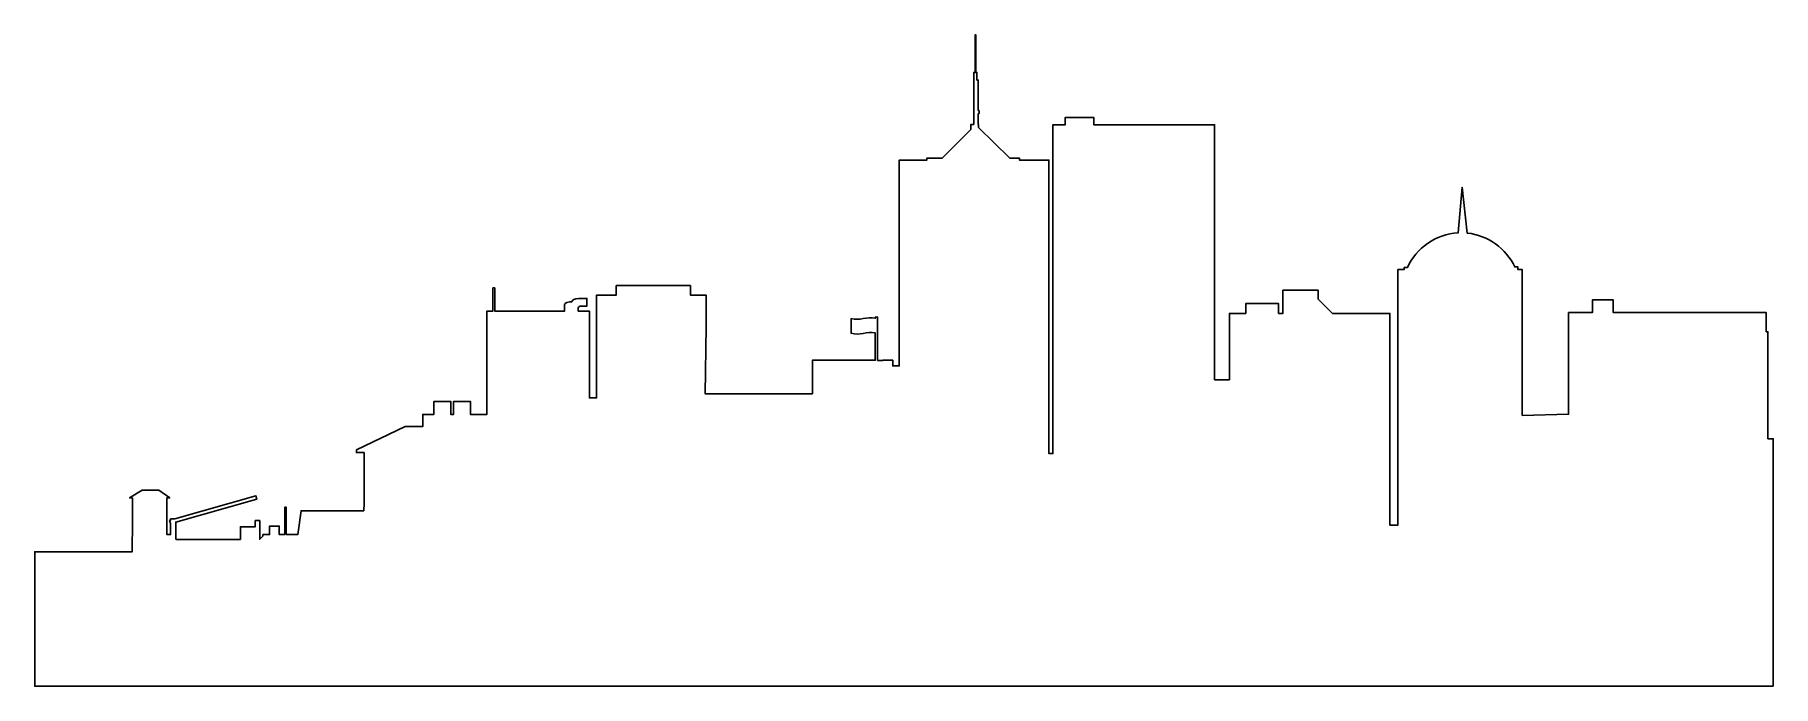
# Model space of a CAD drawing. Header units: centimetres. Extents: x -11.8 to 8.8, y -4.3 to 3.4.
import ezdxf

# ---------------------------------------------------------------- set-up
doc = ezdxf.new("R2010")
doc.units = ezdxf.units.CM
doc.header["$MEASUREMENT"] = 0
doc.layers.add('Camada 1', color=7, linetype='Continuous')

msp = doc.modelspace()

# ---------------------------------------------------------------- linework, layer by layer
at = {"layer": 'Camada 1'}
msp.add_open_spline([(8.76398, -4.34983), (8.76398, -4.34983), (8.76398, -2.43337), (8.76398, -2.43337), (8.76398, -2.43337), (8.76398, -2.43337), (8.76398, -1.4233), (8.76398, -1.4233), (8.76398, -1.4233), (8.76398, -1.4233), (8.70103, -1.4233), (8.70103, -1.4233), (8.70103, -1.4233), (8.70103, -1.4233), (8.70103, -0.15835), (8.70103, -0.15835), (8.70103, -0.15835), (8.70103, -0.15835), (8.68217, -0.15835), (8.68217, -0.15835), (8.68217, -0.15835), (8.68217, -0.15835), (8.68217, 0.06821), (8.68217, 0.06821), (8.68217, 0.06821), (8.68217, 0.06821), (6.86972, 0.06821), (6.86972, 0.06821), (6.86972, 0.06821), (6.86972, 0.06821), (6.86972, 0.21923), (6.86972, 0.21923), (6.86972, 0.21923), (6.86972, 0.21923), (6.62424, 0.21923), (6.62424, 0.21923), (6.62424, 0.21923), (6.62424, 0.21923), (6.62424, 0.06821), (6.62424, 0.06821), (6.62424, 0.06821), (6.62424, 0.06821), (6.34106, 0.06821), (6.34106, 0.06821), (6.34106, 0.06821), (6.34106, 0.06821), (6.34106, -1.13334), (6.34106, -1.13334), (6.34106, -1.13334), (6.34106, -1.13334), (5.79358, -1.14731), (5.79358, -1.14731), (5.79358, -1.14731), (5.79358, -1.14731), (5.79358, 0.57798), (5.79358, 0.57798), (5.79358, 0.57798), (5.79358, 0.57798), (5.7422, 0.57798), (5.7422, 0.57798), (5.7422, 0.57798), (5.7422, 0.57798), (5.7422, 0.60814), (5.7422, 0.60814), (5.7422, 0.60814), (5.7422, 0.60814), (5.70452, 0.60814), (5.70452, 0.60814), (5.70452, 0.60814), (5.60268, 0.82669), (5.39152, 0.98398), (5.14106, 1.00875), (5.14106, 1.00875), (5.14106, 1.00875), (5.08089, 1.55033), (5.08089, 1.55033), (5.08089, 1.55033), (5.08089, 1.55033), (5.03488, 1.01127), (5.03488, 1.01127), (5.03488, 1.01127), (4.76723, 0.99746), (4.53995, 0.83276), (4.43512, 0.60082), (4.43512, 0.60082), (4.43512, 0.60082), (4.39552, 0.60082), (4.39552, 0.60082), (4.39552, 0.60082), (4.39552, 0.60082), (4.39552, 0.57799), (4.39552, 0.57799), (4.39552, 0.57799), (4.39552, 0.57799), (4.32099, 0.57798), (4.32099, 0.57798), (4.32099, 0.57798), (4.32099, 0.57798), (4.32099, -2.44372), (4.32099, -2.44372), (4.32099, -2.44372), (4.32099, -2.44372), (4.22788, -2.44372), (4.22788, -2.44372), (4.22788, -2.44372), (4.22788, -2.44372), (4.22788, 0.05829), (4.22788, 0.05829), (4.22788, 0.05829), (4.22788, 0.05829), (3.54743, 0.05829), (3.54743, 0.05829), (3.54743, 0.05829), (3.54743, 0.05829), (3.37696, 0.22876), (3.37696, 0.22876), (3.37696, 0.22876), (3.37696, 0.22876), (3.37696, 0.3325), (3.37696, 0.3325), (3.37696, 0.3325), (3.37696, 0.3325), (2.96161, 0.3325), (2.96161, 0.3325), (2.96161, 0.3325), (2.96161, 0.3325), (2.96161, 0.05826), (2.96161, 0.05826), (2.96161, 0.05826), (2.96161, 0.05826), (2.90894, 0.05826), (2.90894, 0.05826), (2.90894, 0.05826), (2.90894, 0.05826), (2.90894, 0.17447), (2.90894, 0.17447), (2.90894, 0.17447), (2.90894, 0.17447), (2.52098, 0.17447), (2.52098, 0.17447), (2.52098, 0.17447), (2.52098, 0.17447), (2.52098, 0.05826), (2.52098, 0.05826), (2.52098, 0.05826), (2.52098, 0.05826), (2.32698, 0.05826), (2.32698, 0.05826), (2.32698, 0.05826), (2.32698, 0.05826), (2.32698, -0.72562), (2.32698, -0.72562), (2.32698, -0.72562), (2.32698, -0.72562), (2.15276, -0.72562), (2.15276, -0.72562), (2.15276, -0.72562), (2.15276, -0.72562), (2.15276, 2.28978), (2.15276, 2.28978), (2.15276, 2.28978), (2.15276, 2.28978), (0.72284, 2.28978), (0.72284, 2.28978), (0.72284, 2.28978), (0.72284, 2.28978), (0.72284, 2.37789), (0.72284, 2.37789), (0.72284, 2.37789), (0.72284, 2.37789), (0.38531, 2.37789), (0.38531, 2.37789), (0.38531, 2.37789), (0.38531, 2.37789), (0.38531, 2.28978), (0.38531, 2.28978), (0.38531, 2.28978), (0.38531, 2.28978), (0.23852, 2.28978), (0.23852, 2.28978), (0.23852, 2.28978), (0.23852, 2.28978), (0.23852, -1.59914), (0.23852, -1.59914), (0.23852, -1.59914), (0.23852, -1.59914), (0.19203, -1.59914), (0.19203, -1.59914), (0.19203, -1.59914), (0.19203, -1.59914), (0.19203, 1.87164), (0.19203, 1.87164), (0.19203, 1.87164), (0.19203, 1.87164), (-0.15706, 1.87164), (-0.15706, 1.87164), (-0.15706, 1.87164), (-0.15706, 1.87164), (-0.15706, 1.89611), (-0.15706, 1.89611), (-0.15706, 1.89611), (-0.15706, 1.89611), (-0.27157, 1.89611), (-0.27157, 1.89611), (-0.27157, 1.89611), (-0.27157, 1.89611), (-0.64302, 2.25811), (-0.64302, 2.25811), (-0.64302, 2.25811), (-0.64302, 2.25811), (-0.64302, 2.29372), (-0.64302, 2.29372), (-0.64302, 2.29372), (-0.64302, 2.29372), (-0.64545, 2.29373), (-0.64545, 2.29373), (-0.64545, 2.29373), (-0.64545, 2.29373), (-0.64545, 2.42216), (-0.64545, 2.42216), (-0.64545, 2.42216), (-0.64545, 2.42216), (-0.63458, 2.42215), (-0.63458, 2.42215), (-0.63458, 2.42215), (-0.63458, 2.42215), (-0.63458, 2.45721), (-0.63458, 2.45721), (-0.63458, 2.45721), (-0.63458, 2.45721), (-0.64545, 2.45721), (-0.64545, 2.45721), (-0.64545, 2.45721), (-0.64545, 2.45721), (-0.64545, 2.81903), (-0.64545, 2.81903), (-0.64545, 2.81903), (-0.64545, 2.81903), (-0.66021, 2.81903), (-0.66021, 2.81903), (-0.66021, 2.81903), (-0.66021, 2.81903), (-0.66021, 2.90954), (-0.66021, 2.90954), (-0.66021, 2.90954), (-0.66021, 2.90954), (-0.67469, 2.90954), (-0.67469, 2.90954), (-0.67469, 2.90954), (-0.67469, 2.90954), (-0.67469, 3.35423), (-0.67469, 3.35423), (-0.67469, 3.35423), (-0.67469, 3.35423), (-0.67969, 3.35423), (-0.67969, 3.35423), (-0.67969, 3.35423), (-0.67969, 3.35423), (-0.67969, 2.90957), (-0.67969, 2.90957), (-0.67969, 2.90957), (-0.67969, 2.90957), (-0.69898, 2.90957), (-0.69898, 2.90957), (-0.69898, 2.90957), (-0.69898, 2.90957), (-0.69898, 2.2937), (-0.69898, 2.2937), (-0.69898, 2.2937), (-0.69898, 2.2937), (-0.73136, 2.2937), (-0.73136, 2.2937), (-0.73136, 2.2937), (-0.73136, 2.2937), (-0.73136, 2.23528), (-0.73136, 2.23528), (-0.73136, 2.23528), (-0.73136, 2.23528), (-1.07048, 1.89611), (-1.07048, 1.89611), (-1.07048, 1.89611), (-1.07048, 1.89611), (-1.25264, 1.89611), (-1.25264, 1.89611), (-1.25264, 1.89611), (-1.25264, 1.89611), (-1.25264, 1.87164), (-1.25264, 1.87164), (-1.25264, 1.87164), (-1.25264, 1.87164), (-1.57938, 1.87164), (-1.57938, 1.87164), (-1.57938, 1.87164), (-1.57938, 1.87164), (-1.57938, -0.56218), (-1.57938, -0.56218), (-1.57938, -0.56218), (-1.57938, -0.56218), (-1.65759, -0.56219), (-1.65759, -0.56219), (-1.65759, -0.56219), (-1.65759, -0.56219), (-1.65759, -0.4952), (-1.65759, -0.4952), (-1.65759, -0.4952), (-1.65759, -0.4952), (-1.77615, -0.49519), (-1.77615, -0.49519), (-1.77615, -0.49519), (-1.77615, -0.49519), (-1.77615, -0.49657), (-1.77615, -0.49657), (-1.77615, -0.49657), (-1.77615, -0.49657), (-1.83647, -0.49657), (-1.83647, -0.49657), (-1.83647, -0.49657), (-1.83647, -0.49657), (-1.83647, 0.01532), (-1.83647, 0.01532), (-1.83647, 0.01532), (-1.83647, 0.01532), (-1.86476, 0.01532), (-1.86476, 0.01532), (-1.86476, 0.01532), (-1.86476, 0.01532), (-1.86476, 0.00238), (-1.86476, 0.00238), (-1.86476, 0.00238), (-1.95959, 0.02344), (-2.05444, -0.03135), (-2.14929, -0.00159), (-2.14929, -0.00159), (-2.14929, -0.00159), (-2.14929, -0.17598), (-2.14929, -0.17598), (-2.14929, -0.17598), (-2.05444, -0.20575), (-1.95958, -0.15092), (-1.86476, -0.17201), (-1.86476, -0.17201), (-1.86476, -0.17201), (-1.86476, -0.4952), (-1.86476, -0.4952), (-1.86476, -0.4952), (-1.86476, -0.4952), (-2.60794, -0.49519), (-2.60794, -0.49519), (-2.60794, -0.49519), (-2.60794, -0.49519), (-2.60794, -0.89024), (-2.60794, -0.89024), (-2.60794, -0.89024), (-2.60794, -0.89024), (-3.87882, -0.89024), (-3.87882, -0.89024), (-3.87882, -0.89024), (-3.87882, -0.89024), (-3.86652, -0.09668), (-3.86652, -0.09668), (-3.86652, -0.09668), (-3.86652, -0.09668), (-3.86652, 0.27588), (-3.86652, 0.27588), (-3.86652, 0.27588), (-3.86652, 0.27588), (-4.05228, 0.27588), (-4.05228, 0.27588), (-4.05228, 0.27588), (-4.05228, 0.27588), (-4.05228, 0.38917), (-4.05228, 0.38917), (-4.05228, 0.38917), (-4.05228, 0.38917), (-4.93019, 0.38918), (-4.93019, 0.38918), (-4.93019, 0.38918), (-4.93019, 0.38918), (-4.93019, 0.27589), (-4.93019, 0.27589), (-4.93019, 0.27589), (-4.93019, 0.27589), (-5.163, 0.27588), (-5.163, 0.27588), (-5.163, 0.27588), (-5.163, 0.27588), (-5.163, -0.94083), (-5.163, -0.94083), (-5.163, -0.94083), (-5.163, -0.94083), (-5.24801, -0.94083), (-5.24801, -0.94083), (-5.24801, -0.94083), (-5.24801, -0.94083), (-5.24801, 0.08647), (-5.24801, 0.08647), (-5.24801, 0.08647), (-5.24801, 0.08647), (-5.38038, 0.08647), (-5.38038, 0.08647), (-5.38038, 0.08647), (-5.38038, 0.08647), (-5.38038, 0.11917), (-5.38038, 0.11917), (-5.38038, 0.11917), (-5.38038, 0.14502), (-5.35453, 0.14502), (-5.35453, 0.14502), (-5.35453, 0.14502), (-5.35453, 0.14502), (-5.27701, 0.14502), (-5.27701, 0.14502), (-5.27701, 0.14502), (-5.27701, 0.14502), (-5.27701, 0.23548), (-5.27701, 0.23548), (-5.27701, 0.23548), (-5.27701, 0.23548), (-5.37715, 0.23548), (-5.37715, 0.23548), (-5.37715, 0.23548), (-5.42472, 0.23548), (-5.44642, 0.21421), (-5.45631, 0.19672), (-5.45631, 0.19672), (-5.45631, 0.19672), (-5.48037, 0.19672), (-5.48037, 0.19672), (-5.48037, 0.19672), (-5.53755, 0.19672), (-5.5421, 0.15328), (-5.5421, 0.15328), (-5.5421, 0.15328), (-5.5421, 0.15328), (-5.5421, 0.08645), (-5.5421, 0.08645), (-5.5421, 0.08645), (-5.5421, 0.08645), (-6.36762, 0.08644), (-6.36762, 0.08644), (-6.36762, 0.08644), (-6.36762, 0.08644), (-6.36762, 0.36039), (-6.36762, 0.36039), (-6.36762, 0.36039), (-6.36762, 0.36039), (-6.38979, 0.36039), (-6.38979, 0.36039), (-6.38979, 0.36039), (-6.38979, 0.36039), (-6.38979, 0.08644), (-6.38979, 0.08644), (-6.38979, 0.08644), (-6.38979, 0.08644), (-6.45946, 0.08644), (-6.45946, 0.08644), (-6.45946, 0.08644), (-6.45946, 0.08644), (-6.45946, -1.13469), (-6.45946, -1.13469), (-6.45946, -1.13469), (-6.45946, -1.13469), (-6.65599, -1.13469), (-6.65599, -1.13469), (-6.65599, -1.13469), (-6.65599, -1.13469), (-6.65599, -0.98176), (-6.65599, -0.98176), (-6.65599, -0.98176), (-6.65599, -0.98176), (-6.85565, -0.98176), (-6.85565, -0.98176), (-6.85565, -0.98176), (-6.85565, -0.98176), (-6.85565, -1.13469), (-6.85565, -1.13469), (-6.85565, -1.13469), (-6.85565, -1.13469), (-6.8889, -1.13469), (-6.8889, -1.13469), (-6.8889, -1.13469), (-6.8889, -1.13469), (-6.8889, -0.98176), (-6.8889, -0.98176), (-6.8889, -0.98176), (-6.8889, -0.98176), (-7.08856, -0.98176), (-7.08856, -0.98176), (-7.08856, -0.98176), (-7.08856, -0.98176), (-7.08856, -1.13469), (-7.08856, -1.13469), (-7.08856, -1.13469), (-7.08856, -1.13469), (-7.22085, -1.13469), (-7.22085, -1.13469), (-7.22085, -1.13469), (-7.22085, -1.13469), (-7.22085, -1.27849), (-7.22085, -1.27849), (-7.22085, -1.27849), (-7.22085, -1.27849), (-7.42632, -1.27849), (-7.42632, -1.27849), (-7.42632, -1.27849), (-7.42632, -1.27849), (-8.00428, -1.5549), (-8.00428, -1.5549), (-8.00428, -1.5549), (-8.00428, -1.5549), (-8.00428, -1.58591), (-8.00428, -1.58591), (-8.00428, -1.58591), (-8.00428, -1.58591), (-7.91493, -1.58591), (-7.91493, -1.58591), (-7.91493, -1.58591), (-7.91493, -1.58591), (-7.91493, -2.1854), (-7.91493, -2.1854), (-7.91493, -2.1854), (-7.91493, -2.1854), (-7.91805, -2.27486), (-7.91805, -2.27486), (-7.91805, -2.27486), (-7.91805, -2.27486), (-8.65963, -2.27486), (-8.65963, -2.27486), (-8.65963, -2.27486), (-8.65963, -2.27486), (-8.69905, -2.55606), (-8.69905, -2.55606), (-8.69905, -2.55606), (-8.69905, -2.55606), (-8.83624, -2.55606), (-8.83624, -2.55606), (-8.83624, -2.55606), (-8.83624, -2.55606), (-8.83624, -2.23337), (-8.83624, -2.23337), (-8.83624, -2.23337), (-8.83624, -2.23337), (-8.85397, -2.23337), (-8.85397, -2.23337), (-8.85397, -2.23337), (-8.85397, -2.23337), (-8.85397, -2.55606), (-8.85397, -2.55606), (-8.85397, -2.55606), (-8.85397, -2.55606), (-8.91757, -2.55606), (-8.91757, -2.55606), (-8.91757, -2.55606), (-8.91757, -2.55606), (-8.91757, -2.45599), (-8.91757, -2.45599), (-8.91757, -2.45599), (-8.91757, -2.45599), (-9.0324, -2.45599), (-9.0324, -2.45599), (-9.0324, -2.45599), (-9.0324, -2.45599), (-9.0324, -2.55606), (-9.0324, -2.55606), (-9.0324, -2.55606), (-9.0324, -2.55606), (-9.11206, -2.55606), (-9.11206, -2.55606), (-9.11206, -2.55606), (-9.11206, -2.55606), (-9.11206, -2.57506), (-9.11206, -2.57506), (-9.11206, -2.57506), (-9.11206, -2.57506), (-9.14942, -2.61245), (-9.14942, -2.61245), (-9.14942, -2.61245), (-9.14942, -2.61245), (-9.14942, -2.39091), (-9.14942, -2.39091), (-9.14942, -2.39091), (-9.14942, -2.39091), (-9.2029, -2.39091), (-9.2029, -2.39091), (-9.2029, -2.39091), (-9.2029, -2.39091), (-9.2029, -2.4633), (-9.2029, -2.4633), (-9.2029, -2.4633), (-9.2029, -2.4633), (-9.37829, -2.4633), (-9.37829, -2.4633), (-9.37829, -2.4633), (-9.37829, -2.4633), (-9.37829, -2.61448), (-9.37829, -2.61448), (-9.37829, -2.61448), (-9.37829, -2.61448), (-10.13928, -2.61448), (-10.13928, -2.61448), (-10.13928, -2.61448), (-10.13928, -2.61448), (-10.14298, -2.61078), (-10.14298, -2.61078), (-10.14298, -2.61078), (-10.14298, -2.61078), (-10.14298, -2.40893), (-10.14298, -2.40893), (-10.14298, -2.40893), (-10.14298, -2.40893), (-9.18469, -2.13707), (-9.18469, -2.13707), (-9.18469, -2.13707), (-9.18469, -2.13707), (-9.19517, -2.10013), (-9.19517, -2.10013), (-9.19517, -2.10013), (-9.19517, -2.10013), (-10.15336, -2.37196), (-10.15336, -2.37196), (-10.15336, -2.37196), (-10.15336, -2.37196), (-10.2036, -2.37196), (-10.2036, -2.37196), (-10.2036, -2.37196), (-10.2036, -2.37196), (-10.2036, -2.38622), (-10.2036, -2.38622), (-10.2036, -2.38622), (-10.2036, -2.38622), (-10.21598, -2.38974), (-10.21598, -2.38974), (-10.21598, -2.38974), (-10.21598, -2.38974), (-10.2055, -2.42668), (-10.2055, -2.42668), (-10.2055, -2.42668), (-10.2055, -2.42668), (-10.20362, -2.42615), (-10.20362, -2.42615), (-10.20362, -2.42615), (-10.20362, -2.42615), (-10.20362, -2.55611), (-10.20362, -2.55611), (-10.20362, -2.55611), (-10.20362, -2.55611), (-10.248, -2.55611), (-10.248, -2.55611), (-10.248, -2.55611), (-10.248, -2.55611), (-10.248, -2.12227), (-10.248, -2.12227), (-10.248, -2.12227), (-10.248, -2.12227), (-10.21397, -2.12228), (-10.21397, -2.12228), (-10.21397, -2.12228), (-10.21397, -2.12228), (-10.34158, -2.03071), (-10.34158, -2.03071), (-10.34158, -2.03071), (-10.34158, -2.03071), (-10.54145, -2.0307), (-10.54145, -2.0307), (-10.54145, -2.0307), (-10.54145, -2.0307), (-10.6903, -2.12227), (-10.6903, -2.12227), (-10.6903, -2.12227), (-10.6903, -2.12227), (-10.65625, -2.12228), (-10.65625, -2.12228), (-10.65625, -2.12228), (-10.65625, -2.12228), (-10.65625, -2.39647), (-10.65625, -2.39647), (-10.65625, -2.39647), (-10.65625, -2.39647), (-10.65792, -2.76025), (-10.65792, -2.76025), (-10.65792, -2.76025), (-10.65792, -2.76025), (-11.31237, -2.76024), (-11.31237, -2.76024), (-11.31237, -2.76024), (-11.31237, -2.76024), (-11.8119, -2.76024), (-11.8119, -2.76024), (-11.8119, -2.76024), (-11.8119, -2.76024), (-11.8119, -4.34967), (-11.8119, -4.34967), (-11.8119, -4.34967), (-11.8119, -4.34967), (8.71162, -4.34967), (8.71162, -4.34967), (8.71162, -4.34967), (8.71162, -4.34967), (8.76398, -4.34983), (8.76398, -4.34983)], degree=3, knots=[0, 0, 0, 0, 0.00568182, 0.00568182, 0.00568182, 0.00568182, 0.01136364, 0.01136364, 0.01136364, 0.01136364, 0.01704545, 0.01704545, 0.01704545, 0.01704545, 0.02272727, 0.02272727, 0.02272727, 0.02272727, 0.02840909, 0.02840909, 0.02840909, 0.02840909, 0.03409091, 0.03409091, 0.03409091, 0.03409091, 0.03977273, 0.03977273, 0.03977273, 0.03977273, 0.04545455, 0.04545455, 0.04545455, 0.04545455, 0.05113636, 0.05113636, 0.05113636, 0.05113636, 0.05681818, 0.05681818, 0.05681818, 0.05681818, 0.0625, 0.0625, 0.0625, 0.0625, 0.06818182, 0.06818182, 0.06818182, 0.06818182, 0.07386364, 0.07386364, 0.07386364, 0.07386364, 0.07954545, 0.07954545, 0.07954545, 0.07954545, 0.08522727, 0.08522727, 0.08522727, 0.08522727, 0.09090909, 0.09090909, 0.09090909, 0.09090909, 0.09659091, 0.09659091, 0.09659091, 0.09659091, 0.10227273, 0.10227273, 0.10227273, 0.10227273, 0.10795455, 0.10795455, 0.10795455, 0.10795455, 0.11363636, 0.11363636, 0.11363636, 0.11363636, 0.11931818, 0.11931818, 0.11931818, 0.11931818, 0.125, 0.125, 0.125, 0.125, 0.13068182, 0.13068182, 0.13068182, 0.13068182, 0.13636364, 0.13636364, 0.13636364, 0.13636364, 0.14204545, 0.14204545, 0.14204545, 0.14204545, 0.14772727, 0.14772727, 0.14772727, 0.14772727, 0.15340909, 0.15340909, 0.15340909, 0.15340909, 0.15909091, 0.15909091, 0.15909091, 0.15909091, 0.16477273, 0.16477273, 0.16477273, 0.16477273, 0.17045455, 0.17045455, 0.17045455, 0.17045455, 0.17613636, 0.17613636, 0.17613636, 0.17613636, 0.18181818, 0.18181818, 0.18181818, 0.18181818, 0.1875, 0.1875, 0.1875, 0.1875, 0.19318182, 0.19318182, 0.19318182, 0.19318182, 0.19886364, 0.19886364, 0.19886364, 0.19886364, 0.20454545, 0.20454545, 0.20454545, 0.20454545, 0.21022727, 0.21022727, 0.21022727, 0.21022727, 0.21590909, 0.21590909, 0.21590909, 0.21590909, 0.22159091, 0.22159091, 0.22159091, 0.22159091, 0.22727273, 0.22727273, 0.22727273, 0.22727273, 0.23295455, 0.23295455, 0.23295455, 0.23295455, 0.23863636, 0.23863636, 0.23863636, 0.23863636, 0.24431818, 0.24431818, 0.24431818, 0.24431818, 0.25, 0.25, 0.25, 0.25, 0.25568182, 0.25568182, 0.25568182, 0.25568182, 0.26136364, 0.26136364, 0.26136364, 0.26136364, 0.26704545, 0.26704545, 0.26704545, 0.26704545, 0.27272727, 0.27272727, 0.27272727, 0.27272727, 0.27840909, 0.27840909, 0.27840909, 0.27840909, 0.28409091, 0.28409091, 0.28409091, 0.28409091, 0.28977273, 0.28977273, 0.28977273, 0.28977273, 0.29545455, 0.29545455, 0.29545455, 0.29545455, 0.30113636, 0.30113636, 0.30113636, 0.30113636, 0.30681818, 0.30681818, 0.30681818, 0.30681818, 0.3125, 0.3125, 0.3125, 0.3125, 0.31818182, 0.31818182, 0.31818182, 0.31818182, 0.32386364, 0.32386364, 0.32386364, 0.32386364, 0.32954545, 0.32954545, 0.32954545, 0.32954545, 0.33522727, 0.33522727, 0.33522727, 0.33522727, 0.34090909, 0.34090909, 0.34090909, 0.34090909, 0.34659091, 0.34659091, 0.34659091, 0.34659091, 0.35227273, 0.35227273, 0.35227273, 0.35227273, 0.35795455, 0.35795455, 0.35795455, 0.35795455, 0.36363636, 0.36363636, 0.36363636, 0.36363636, 0.36931818, 0.36931818, 0.36931818, 0.36931818, 0.375, 0.375, 0.375, 0.375, 0.38068182, 0.38068182, 0.38068182, 0.38068182, 0.38636364, 0.38636364, 0.38636364, 0.38636364, 0.39204545, 0.39204545, 0.39204545, 0.39204545, 0.39772727, 0.39772727, 0.39772727, 0.39772727, 0.40340909, 0.40340909, 0.40340909, 0.40340909, 0.40909091, 0.40909091, 0.40909091, 0.40909091, 0.41477273, 0.41477273, 0.41477273, 0.41477273, 0.42045455, 0.42045455, 0.42045455, 0.42045455, 0.42613636, 0.42613636, 0.42613636, 0.42613636, 0.43181818, 0.43181818, 0.43181818, 0.43181818, 0.4375, 0.4375, 0.4375, 0.4375, 0.44318182, 0.44318182, 0.44318182, 0.44318182, 0.44886364, 0.44886364, 0.44886364, 0.44886364, 0.45454545, 0.45454545, 0.45454545, 0.45454545, 0.46022727, 0.46022727, 0.46022727, 0.46022727, 0.46590909, 0.46590909, 0.46590909, 0.46590909, 0.47159091, 0.47159091, 0.47159091, 0.47159091, 0.47727273, 0.47727273, 0.47727273, 0.47727273, 0.48295455, 0.48295455, 0.48295455, 0.48295455, 0.48863636, 0.48863636, 0.48863636, 0.48863636, 0.49431818, 0.49431818, 0.49431818, 0.49431818, 0.5, 0.5, 0.5, 0.5, 0.50568182, 0.50568182, 0.50568182, 0.50568182, 0.51136364, 0.51136364, 0.51136364, 0.51136364, 0.51704545, 0.51704545, 0.51704545, 0.51704545, 0.52272727, 0.52272727, 0.52272727, 0.52272727, 0.52840909, 0.52840909, 0.52840909, 0.52840909, 0.53409091, 0.53409091, 0.53409091, 0.53409091, 0.53977273, 0.53977273, 0.53977273, 0.53977273, 0.54545455, 0.54545455, 0.54545455, 0.54545455, 0.55113636, 0.55113636, 0.55113636, 0.55113636, 0.55681818, 0.55681818, 0.55681818, 0.55681818, 0.5625, 0.5625, 0.5625, 0.5625, 0.56818182, 0.56818182, 0.56818182, 0.56818182, 0.57386364, 0.57386364, 0.57386364, 0.57386364, 0.57954545, 0.57954545, 0.57954545, 0.57954545, 0.58522727, 0.58522727, 0.58522727, 0.58522727, 0.59090909, 0.59090909, 0.59090909, 0.59090909, 0.59659091, 0.59659091, 0.59659091, 0.59659091, 0.60227273, 0.60227273, 0.60227273, 0.60227273, 0.60795455, 0.60795455, 0.60795455, 0.60795455, 0.61363636, 0.61363636, 0.61363636, 0.61363636, 0.61931818, 0.61931818, 0.61931818, 0.61931818, 0.625, 0.625, 0.625, 0.625, 0.63068182, 0.63068182, 0.63068182, 0.63068182, 0.63636364, 0.63636364, 0.63636364, 0.63636364, 0.64204545, 0.64204545, 0.64204545, 0.64204545, 0.64772727, 0.64772727, 0.64772727, 0.64772727, 0.65340909, 0.65340909, 0.65340909, 0.65340909, 0.65909091, 0.65909091, 0.65909091, 0.65909091, 0.66477273, 0.66477273, 0.66477273, 0.66477273, 0.67045455, 0.67045455, 0.67045455, 0.67045455, 0.67613636, 0.67613636, 0.67613636, 0.67613636, 0.68181818, 0.68181818, 0.68181818, 0.68181818, 0.6875, 0.6875, 0.6875, 0.6875, 0.69318182, 0.69318182, 0.69318182, 0.69318182, 0.69886364, 0.69886364, 0.69886364, 0.69886364, 0.70454545, 0.70454545, 0.70454545, 0.70454545, 0.71022727, 0.71022727, 0.71022727, 0.71022727, 0.71590909, 0.71590909, 0.71590909, 0.71590909, 0.72159091, 0.72159091, 0.72159091, 0.72159091, 0.72727273, 0.72727273, 0.72727273, 0.72727273, 0.73295455, 0.73295455, 0.73295455, 0.73295455, 0.73863636, 0.73863636, 0.73863636, 0.73863636, 0.74431818, 0.74431818, 0.74431818, 0.74431818, 0.75, 0.75, 0.75, 0.75, 0.75568182, 0.75568182, 0.75568182, 0.75568182, 0.76136364, 0.76136364, 0.76136364, 0.76136364, 0.76704545, 0.76704545, 0.76704545, 0.76704545, 0.77272727, 0.77272727, 0.77272727, 0.77272727, 0.77840909, 0.77840909, 0.77840909, 0.77840909, 0.78409091, 0.78409091, 0.78409091, 0.78409091, 0.78977273, 0.78977273, 0.78977273, 0.78977273, 0.79545455, 0.79545455, 0.79545455, 0.79545455, 0.80113636, 0.80113636, 0.80113636, 0.80113636, 0.80681818, 0.80681818, 0.80681818, 0.80681818, 0.8125, 0.8125, 0.8125, 0.8125, 0.81818182, 0.81818182, 0.81818182, 0.81818182, 0.82386364, 0.82386364, 0.82386364, 0.82386364, 0.82954545, 0.82954545, 0.82954545, 0.82954545, 0.83522727, 0.83522727, 0.83522727, 0.83522727, 0.84090909, 0.84090909, 0.84090909, 0.84090909, 0.84659091, 0.84659091, 0.84659091, 0.84659091, 0.85227273, 0.85227273, 0.85227273, 0.85227273, 0.85795455, 0.85795455, 0.85795455, 0.85795455, 0.86363636, 0.86363636, 0.86363636, 0.86363636, 0.86931818, 0.86931818, 0.86931818, 0.86931818, 0.875, 0.875, 0.875, 0.875, 0.88068182, 0.88068182, 0.88068182, 0.88068182, 0.88636364, 0.88636364, 0.88636364, 0.88636364, 0.89204545, 0.89204545, 0.89204545, 0.89204545, 0.89772727, 0.89772727, 0.89772727, 0.89772727, 0.90340909, 0.90340909, 0.90340909, 0.90340909, 0.90909091, 0.90909091, 0.90909091, 0.90909091, 0.91477273, 0.91477273, 0.91477273, 0.91477273, 0.92045455, 0.92045455, 0.92045455, 0.92045455, 0.92613636, 0.92613636, 0.92613636, 0.92613636, 0.93181818, 0.93181818, 0.93181818, 0.93181818, 0.9375, 0.9375, 0.9375, 0.9375, 0.94318182, 0.94318182, 0.94318182, 0.94318182, 0.94886364, 0.94886364, 0.94886364, 0.94886364, 0.95454545, 0.95454545, 0.95454545, 0.95454545, 0.96022727, 0.96022727, 0.96022727, 0.96022727, 0.96590909, 0.96590909, 0.96590909, 0.96590909, 0.97159091, 0.97159091, 0.97159091, 0.97159091, 0.97727273, 0.97727273, 0.97727273, 0.97727273, 0.98295455, 0.98295455, 0.98295455, 0.98295455, 0.98863636, 0.98863636, 0.98863636, 0.98863636, 1, 1, 1, 1], dxfattribs=at)

doc.saveas('drawing.dxf')
